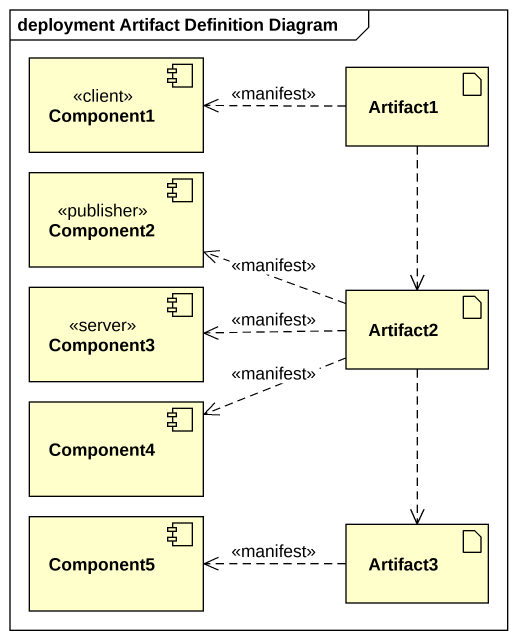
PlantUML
@startuml
mainframe deployment Artifact Definition Diagram
component Component1 <<client>>
artifact Artifact1
component Component2 <<publisher>>
component Component3 <<server>>
artifact Artifact2
component Component4
component Component5
artifact Artifact3
Artifact1 .left.> Component1 : <<manifest>>
Artifact1 ..> Artifact2
Artifact2 .left.> Component2 : <<manifest>>
Artifact2 .left.> Component3 : <<manifest>>
Artifact2 .left.> Component4 : <<manifest>>
Artifact2 ..> Artifact3
Artifact3 .left.> Component5 : <<manifest>>
@enduml
